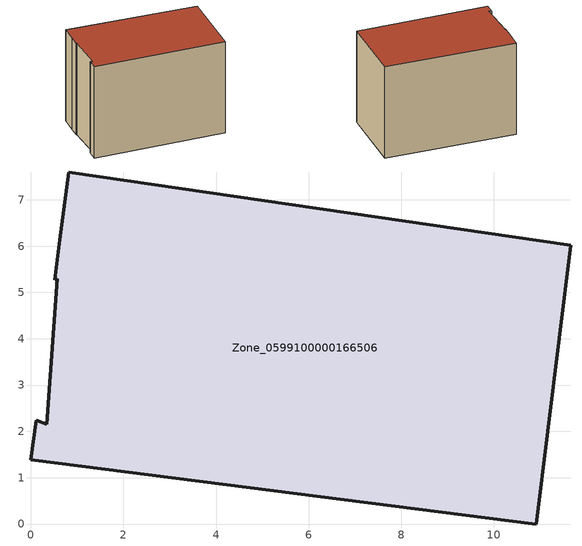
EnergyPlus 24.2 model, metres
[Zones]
Zone_0599100000166506
 floor ground (C_G): 0.11,2.24 0.35,2.15 0.57,5.29 0.51,5.27 0.63,6.14 0.82,7.6 11.66,6.02 10.92,0 0,1.39 z0
 wall outside (C_F): 10.92,0 11.66,6.02 0.82,7.6 0.63,6.14 0.51,5.27 0.57,5.29 0.35,2.15 0.11,2.24 0,1.39 10.92,0 z0:8.21
 roof outside (C_R): 0.35,2.15 0.11,2.24 0,1.39 10.92,0 11.66,6.02 0.82,7.6 0.63,6.14 0.51,5.27 0.57,5.29 z8.21
[BUILDING]
Pand.0599100000166506: North Axis=0; Terrain=City; Loads Convergence Tolerance Value=0.04; Temperature Convergence Tolerance Value=0.4; Solar Distribution=FullExterior; Maximum Number of Warmup Days=25; Minimum Number of Warmup Days=1
[Site:Location]
Rotterdam.The.Hague.AP_ZH_NLD Design_Conditions: Latitude=51.96; Longitude=4.45; Time Zone=1; Elevation=-4.5
[SITE:GROUNDTEMPERATURE:BUILDINGSURFACE]
18, 18, 18, 18, 18, 18, 18, 18, 18, 18, 18, 18
[MATERIAL] Thermal Absorptance=0.9; Solar Absorptance=0.7; Visible Absorptance=0.7
Name | Roughness | Thickness | Conductivity | Density | Specific Heat
G.TI.1946-1964 | MediumSmooth | 0.15 | 1 | 540 | 1210
F.TI.1946-1964 | Rough | 0.3 | 0.857143 | 1920 | 840
R.TI.1946-1964 | MediumRough | 0.2 | 0.277778 | 1500 | 1000
[CONSTRUCTION]
C_G: G.TI.1946-1964
C_F: F.TI.1946-1964
C_R: R.TI.1946-1964
[ZONE]
Zone_0599100000166506: Type=1; Multiplier=1; Ceiling Height=Autocalculate; Volume=Autocalculate; Floor Area=autocalculate; Part of Total Floor Area=Yes
[ZONEINFILTRATION:DESIGNFLOWRATE]
Infil_Zone_0599100000166506: Zone or ZoneList or Space or SpaceList=Zone_0599100000166506; Schedule=AlwaysOn; Design Flow Rate Calculation Method=Flow/Area; Flow Rate per Floor Area=0.003; Constant Term Coefficient=1; Temperature Term Coefficient=0; Velocity Term Coefficient=0; Velocity Squared Term Coefficient=0
[HVACTEMPLATE:ZONE:IDEALLOADSAIRSYSTEM]
Zone_0599100000166506: Maximum Heating Supply Air Temperature=50; Minimum Cooling Supply Air Temperature=13; Maximum Heating Supply Air Humidity Ratio=0.0156; Minimum Cooling Supply Air Humidity Ratio=0.0077; Heating Limit=NoLimit; Cooling Limit=NoLimit; Dehumidification Control Type=ConstantSensibleHeatRatio; Cooling Sensible Heat Ratio=0.7; Dehumidification Setpoint=60; Humidification Control Type=None; Humidification Setpoint=30; Outdoor Air Method=None; Outdoor Air Flow Rate per Person=0.00944; Outdoor Air Flow Rate per Zone Floor Area=0; Outdoor Air Flow Rate per Zone=0; Demand Controlled Ventilation Type=None; Outdoor Air Economizer Type=NoEconomizer; Heat Recovery Type=None; Sensible Heat Recovery Effectiveness=0.7; Latent Heat Recovery Effectiveness=0.65
[ZONECONTROL:THERMOSTAT]
ThermostatControl_Zone_0599100000166506: Zone or ZoneList=Zone_0599100000166506; Control Type Schedule=DualSetpointControlType; Control 1=Thermostat_Zone_0599100000166506; Temperature Difference Between Cutout And Setpoint=0
[THERMOSTATSETPOINT:DUALSETPOINT]
Thermostat_Zone_0599100000166506: Heating Setpoint Temperature Schedule=HeatingSetpoint_Zone_0599100000166506; Cooling Setpoint Temperature Schedule=CoolingSetpoint_Zone_0599100000166506
[SCHEDULE:COMPACT]
HeatingSetpoint_Zone_0599100000166506: Through: 12/31, For: AllDays, Until: 24:00, 21
CoolingSetpoint_Zone_0599100000166506: Through: 12/31, For: AllDays, Until: 24:00, 24
DualSetpointControlType: Through: 12/31, For: AllDays, Until: 24:00, 4
AlwaysOn: Through: 12/31, For: AllDays, Until: 24:00, 1
